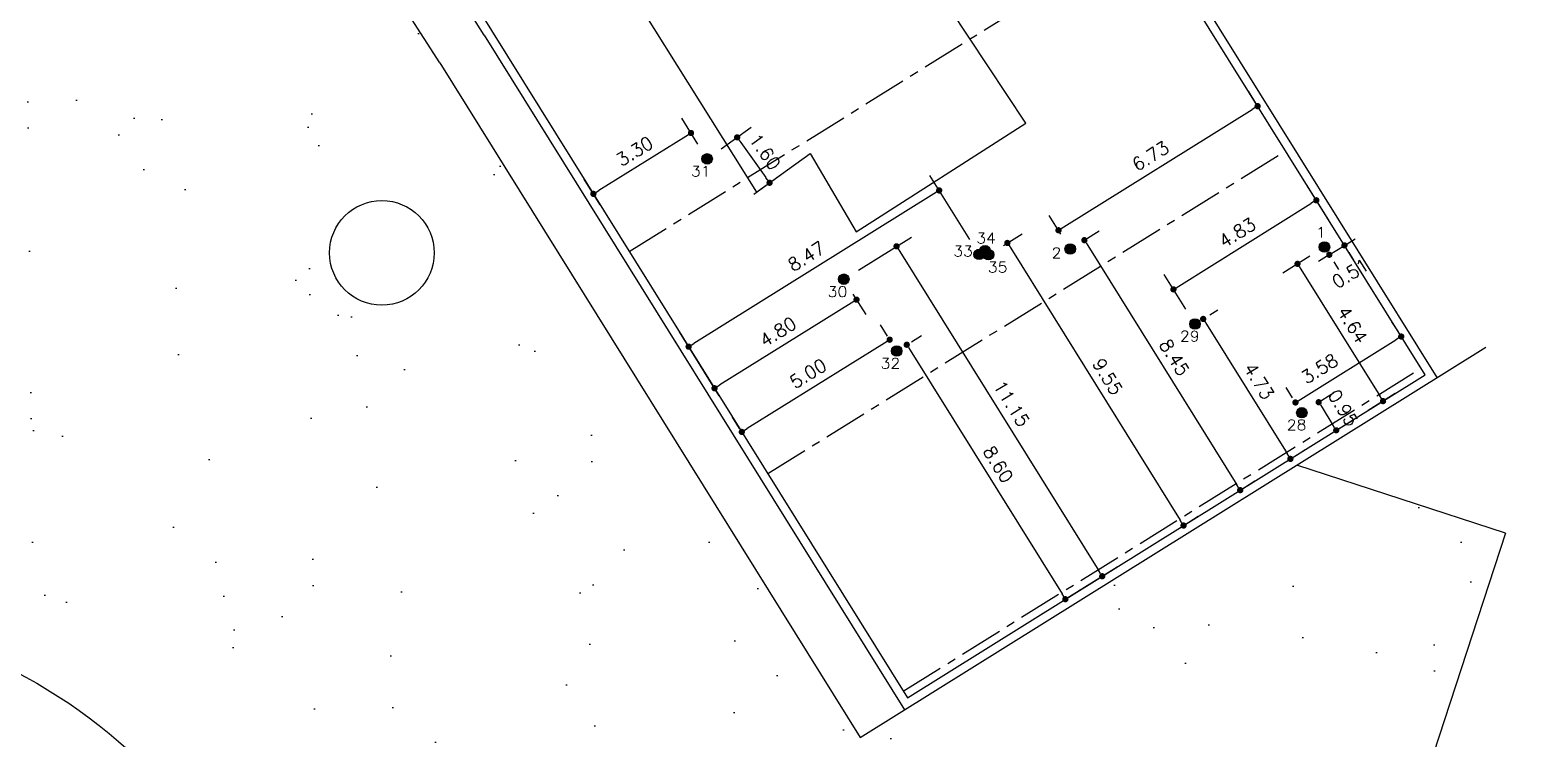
# Model space of a CAD drawing. Header units: metres. Extents: x 1796 to 2240, y -1398 to -687.
# Drawn here: x 2063.57 to 2106.57, y -1231.76 to -1211.46 of the extents above; entities that cross this region are included whole.
import ezdxf

# ---------------------------------------------------------------- set-up
doc = ezdxf.new("R2010")
doc.units = ezdxf.units.M
doc.header["$MEASUREMENT"] = 0
doc.linetypes.add('CENTER', pattern=[2, 1.25, -0.25, 0.25, -0.25])
doc.layers.get('0').update_dxf_attribs({"linetype": 'CONTINUOUS'})
doc.layers.get('Defpoints').update_dxf_attribs({"linetype": 'CONTINUOUS'})
for name, color, linetype in [('ARQUITETURA', 253, 'CONTINUOUS'), ('Cota', 10, 'CONTINUOUS'), ('MARCAÇÕES NA MANTA', 6, 'CONTINUOUS')]:
    doc.layers.add(name, color=color, linetype=linetype)
doc.styles.add('R60-250', font='romans.shx', dxfattribs={"height": 0.375})
doc.styles.add('S20', font='SIMPLEX.shx', dxfattribs={"width": 1.1, "height": 0.2})
doc.dimstyles.new('250', dxfattribs={"dimtxt": 0.375, "dimasz": 0.18, "dimexe": 0.5, "dimexo": 0.5, "dimgap": 0.225, "dimtad": 1, "dimzin": 1, "dimdsep": 46, "dimtxsty": 'R60-250', "dimblk1": 'DOT', "dimblk2": 'DOT', "dimsah": 1, "dimcen": 0, "dimclrd": 1, "dimclre": 1, "dimclrt": 30, "dimadec": 0, "dimazin": 0, "dimtfac": 1, "dimtmove": 2, "dimatfit": 3, "dimldrblk": 'DOT', "dimfxl": 1, "dimtolj": 1, "dimtzin": 0, "dimarcsym": 0})

# ---------------------------------------------------------------- blocks, each defined once
blk = doc.blocks.new('_DOT')
at = {"color": 0, "linetype": 'ByBlock'}
blk.add_line((-0.5, 0), (-1, 0), dxfattribs=at)
at = {"color": 0, "linetype": 'ByBlock', "const_width": 0.5}
blk.add_lwpolyline([(-0.25, 0, 1), (0.25, 0, 1)], format="xyb", close=True, dxfattribs=at)
blk = doc.blocks.new('*D991')
at = {"layer": 'Cota', "color": 1, "lineweight": -2, "transparency": 16777216}
for p, q in [((2100.841, -1217.904), (2101.274, -1217.635)), ((2101.426, -1217.539), (2101.579, -1217.444)), ((2100.688, -1218), (2100.535, -1218.095)), ((2100.966, -1218.106), (2101.105, -1218.329)), ((2101.399, -1217.836), (2101.538, -1218.059))]:
    blk.add_line(p, q, dxfattribs=at)
at = {"layer": 'Defpoints', "color": 0, "transparency": 16777216}
for p in [(2100.702, -1217.682), (2101.135, -1217.412), (2101.274, -1217.635)]:
    blk.add_point(p, dxfattribs=at)
at = {"layer": 'Cota', "color": 1, "lineweight": -2, "transparency": 16777216, "xscale": 0.18, "yscale": 0.18, "zscale": 0.18}
for p, rotation in [((2101.274, -1217.635), 211.9396266887167), ((2100.841, -1217.904), 31.93962668871673)]:
    blk.add_blockref('_DOT', p, dxfattribs=dict(at, rotation=rotation))
at = {"layer": 'Cota', "color": 30, "transparency": 16777216, "insert": (2101.445, -1218.437), "char_height": 0.375, "attachment_point": 5, "rotation": 31.9396, "style": 'R60-250'}
blk.add_mtext('\\A1;0.51', dxfattribs=at)
blk = doc.blocks.new('*D992')
at = {"layer": 'Cota', "color": 1, "lineweight": -2, "transparency": 16777216}
for p, q in [((2100.278, -1217.946), (2099.503, -1218.429)), ((2100.023, -1218.317), (2102.287, -1221.949)), ((2102.732, -1221.884), (2101.958, -1222.367))]:
    blk.add_line(p, q, dxfattribs=at)
at = {"layer": 'Defpoints', "color": 0, "transparency": 16777216}
for p in [(2100.702, -1217.682), (2103.157, -1221.619), (2102.382, -1222.102)]:
    blk.add_point(p, dxfattribs=at)
at = {"layer": 'Cota', "color": 1, "lineweight": -2, "transparency": 16777216, "xscale": 0.18, "yscale": 0.18, "zscale": 0.18}
for p, rotation in [((2099.928, -1218.165), 121.9396266889329), ((2102.382, -1222.102), 301.9396266889329)]:
    blk.add_blockref('_DOT', p, dxfattribs=dict(at, rotation=rotation))
at = {"layer": 'Cota', "color": 30, "transparency": 16777216, "insert": (2101.505, -1219.915), "char_height": 0.375, "attachment_point": 5, "rotation": 301.9396, "style": 'R60-250'}
blk.add_mtext('\\A1;4.64', dxfattribs=at)
blk = doc.blocks.new('*D993')
at = {"layer": 'Cota', "color": 1, "lineweight": -2, "transparency": 16777216}
for p, q in [((2098.855, -1213.754), (2098.52, -1213.217)), ((2093.226, -1217.107), (2098.632, -1213.737)), ((2093.144, -1217.315), (2092.809, -1216.778))]:
    blk.add_line(p, q, dxfattribs=at)
at = {"layer": 'Defpoints', "color": 0, "transparency": 16777216}
for p in [(2098.784, -1213.642), (2099.119, -1214.179), (2093.408, -1217.739)]:
    blk.add_point(p, dxfattribs=at)
at = {"layer": 'Cota', "color": 1, "lineweight": -2, "transparency": 16777216, "xscale": 0.18, "yscale": 0.18, "zscale": 0.18}
for p, rotation in [((2098.784, -1213.642), 31.93962668872481), ((2093.073, -1217.202), 211.9396266887248)]:
    blk.add_blockref('_DOT', p, dxfattribs=dict(at, rotation=rotation))
at = {"layer": 'Cota', "color": 30, "transparency": 16777216, "insert": (2095.711, -1215.072), "char_height": 0.375, "attachment_point": 5, "rotation": 31.9396, "style": 'R60-250'}
blk.add_mtext('\\A1;6.73', dxfattribs=at)
blk = doc.blocks.new('*D994')
at = {"layer": 'Cota', "color": 1, "lineweight": -2, "transparency": 16777216}
for p, q in [((2093.832, -1217.475), (2094.239, -1217.221)), ((2093.91, -1217.638), (2098.19, -1224.504)), ((2098.303, -1224.645), (2098.709, -1224.392))]:
    blk.add_line(p, q, dxfattribs=at)
at = {"layer": 'Defpoints', "color": 0, "transparency": 16777216}
for p in [(2093.408, -1217.739), (2097.878, -1224.91), (2098.285, -1224.656)]:
    blk.add_point(p, dxfattribs=at)
at = {"layer": 'Cota', "color": 1, "lineweight": -2, "transparency": 16777216, "xscale": 0.18, "yscale": 0.18, "zscale": 0.18}
for p, rotation in [((2093.815, -1217.486), 121.9396266889307), ((2098.285, -1224.656), 301.9396266889307)]:
    blk.add_blockref('_DOT', p, dxfattribs=dict(at, rotation=rotation))
at = {"layer": 'Cota', "color": 30, "transparency": 16777216, "insert": (2096.4, -1220.853), "char_height": 0.375, "attachment_point": 5, "rotation": 301.9396, "style": 'R60-250'}
blk.add_mtext('\\A1;8.45', dxfattribs=at)
blk = doc.blocks.new('*D1093')
at = {"layer": 'Cota', "color": 1, "lineweight": -2, "transparency": 16777216}
for p, q in [((2100.478, -1222.17), (2100.961, -1221.869)), ((2100.632, -1222.286), (2100.944, -1222.787)), ((2100.98, -1222.976), (2101.463, -1222.675))]:
    blk.add_line(p, q, dxfattribs=at)
at = {"layer": 'Defpoints', "color": 0, "transparency": 16777216}
for p in [(2100.053, -1222.435), (2100.556, -1223.241), (2101.039, -1222.939)]:
    blk.add_point(p, dxfattribs=at)
at = {"layer": 'Cota', "color": 1, "lineweight": -2, "transparency": 16777216, "xscale": 0.18, "yscale": 0.18, "zscale": 0.18}
for p, rotation in [((2100.536, -1222.133), 121.9396266889386), ((2101.039, -1222.939), 301.9396266889386)]:
    blk.add_blockref('_DOT', p, dxfattribs=dict(at, rotation=rotation))
at = {"layer": 'Cota', "color": 30, "transparency": 16777216, "insert": (2101.239, -1222.299), "char_height": 0.375, "attachment_point": 5, "rotation": 301.9396, "style": 'R60-250'}
blk.add_mtext('\\A1;0.95', dxfattribs=at)
blk = doc.blocks.new('*D1094')
at = {"layer": 'Cota', "color": 1, "lineweight": -2, "transparency": 16777216}
for p, q in [((2102.822, -1220.119), (2102.639, -1219.825)), ((2100.023, -1222.046), (2102.751, -1220.345)), ((2099.789, -1222.01), (2099.606, -1221.716))]:
    blk.add_line(p, q, dxfattribs=at)
at = {"layer": 'Defpoints', "color": 0, "transparency": 16777216}
for p in [(2102.904, -1220.25), (2103.087, -1220.543), (2100.053, -1222.435)]:
    blk.add_point(p, dxfattribs=at)
at = {"layer": 'Cota', "color": 1, "lineweight": -2, "transparency": 16777216, "xscale": 0.18, "yscale": 0.18, "zscale": 0.18}
for p, rotation in [((2102.904, -1220.25), 31.93962668872471), ((2099.87, -1222.141), 211.9396266887247)]:
    blk.add_blockref('_DOT', p, dxfattribs=dict(at, rotation=rotation))
at = {"layer": 'Cota', "color": 30, "transparency": 16777216, "insert": (2100.562, -1221.173), "char_height": 0.375, "attachment_point": 5, "rotation": 31.9396, "style": 'R60-250'}
blk.add_mtext('\\A1;3.58', dxfattribs=at)
blk = doc.blocks.new('*D1095')
at = {"layer": 'Cota', "color": 1, "lineweight": -2, "transparency": 16777216}
for p, q in [((2100.823, -1216.911), (2100.203, -1215.918)), ((2096.522, -1218.802), (2100.315, -1216.437)), ((2096.724, -1219.466), (2096.105, -1218.473))]:
    blk.add_line(p, q, dxfattribs=at)
at = {"layer": 'Defpoints', "color": 0, "transparency": 16777216}
for p in [(2100.468, -1216.342), (2101.087, -1217.336), (2096.988, -1219.891)]:
    blk.add_point(p, dxfattribs=at)
at = {"layer": 'Cota', "color": 1, "lineweight": -2, "transparency": 16777216, "xscale": 0.18, "yscale": 0.18, "zscale": 0.18}
for p, rotation in [((2100.468, -1216.342), 31.93962668872476), ((2096.369, -1218.897), 211.9396266887248)]:
    blk.add_blockref('_DOT', p, dxfattribs=dict(at, rotation=rotation))
at = {"layer": 'Cota', "color": 30, "transparency": 16777216, "insert": (2098.2, -1217.269), "char_height": 0.375, "attachment_point": 5, "rotation": 31.9396, "style": 'R60-250'}
blk.add_mtext('\\A1;4.83', dxfattribs=at)
blk = doc.blocks.new('*D1096')
at = {"layer": 'Cota', "color": 1, "lineweight": -2, "transparency": 16777216}
for p, q in [((2097.413, -1219.626), (2097.647, -1219.48)), ((2097.318, -1219.897), (2099.63, -1223.606)), ((2099.915, -1223.64), (2100.149, -1223.494))]:
    blk.add_line(p, q, dxfattribs=at)
at = {"layer": 'Defpoints', "color": 0, "transparency": 16777216}
for p in [(2096.988, -1219.891), (2099.491, -1223.905), (2099.725, -1223.759)]:
    blk.add_point(p, dxfattribs=at)
at = {"layer": 'Cota', "color": 1, "lineweight": -2, "transparency": 16777216, "xscale": 0.18, "yscale": 0.18, "zscale": 0.18}
for p, rotation in [((2097.223, -1219.745), 121.9396266889351), ((2099.725, -1223.759), 301.939626688935)]:
    blk.add_blockref('_DOT', p, dxfattribs=dict(at, rotation=rotation))
at = {"layer": 'Cota', "color": 30, "transparency": 16777216, "insert": (2098.824, -1221.533), "char_height": 0.375, "attachment_point": 5, "rotation": 301.9396, "style": 'R60-250'}
blk.add_mtext('\\A1;4.73', dxfattribs=at)
blk = doc.blocks.new('*D1097')
at = {"layer": 'Cota', "color": 1, "lineweight": -2, "transparency": 16777216}
for p, q in [((2088.168, -1220.24), (2087.966, -1219.916)), ((2088.078, -1220.436), (2084.14, -1222.891)), ((2083.925, -1222.885), (2083.723, -1222.562))]:
    blk.add_line(p, q, dxfattribs=at)
at = {"layer": 'Defpoints', "color": 0, "transparency": 16777216}
for p in [(2088.432, -1220.664), (2083.988, -1222.986), (2084.189, -1223.309)]:
    blk.add_point(p, dxfattribs=at)
at = {"layer": 'Cota', "color": 1, "lineweight": -2, "transparency": 16777216, "xscale": 0.18, "yscale": 0.18, "zscale": 0.18}
for p, rotation in [((2088.231, -1220.341), 31.9396266889041), ((2083.988, -1222.986), 211.9396266889041)]:
    blk.add_blockref('_DOT', p, dxfattribs=dict(at, rotation=rotation))
at = {"layer": 'Cota', "color": 30, "transparency": 16777216, "insert": (2085.891, -1221.313), "char_height": 0.375, "attachment_point": 5, "rotation": 31.9396, "style": 'R60-250'}
blk.add_mtext('\\A1;5.00', dxfattribs=at)
blk = doc.blocks.new('*D1098')
at = {"layer": 'Cota', "color": 1, "lineweight": -2, "transparency": 16777216}
for p, q in [((2088.857, -1220.4), (2089.144, -1220.22)), ((2088.815, -1220.638), (2093.174, -1227.63)), ((2093.406, -1227.698), (2093.694, -1227.518))]:
    blk.add_line(p, q, dxfattribs=at)
at = {"layer": 'Defpoints', "color": 0, "transparency": 16777216}
for p in [(2088.432, -1220.664), (2092.982, -1227.962), (2093.27, -1227.783)]:
    blk.add_point(p, dxfattribs=at)
at = {"layer": 'Cota', "color": 1, "lineweight": -2, "transparency": 16777216, "xscale": 0.18, "yscale": 0.18, "zscale": 0.18}
for p, rotation in [((2088.72, -1220.485), 121.9396266889333), ((2093.27, -1227.783), 301.9396266889333)]:
    blk.add_blockref('_DOT', p, dxfattribs=dict(at, rotation=rotation))
at = {"layer": 'Cota', "color": 30, "transparency": 16777216, "insert": (2091.345, -1223.916), "char_height": 0.375, "attachment_point": 5, "rotation": 301.9396, "style": 'R60-250'}
blk.add_mtext('\\A1;8.60', dxfattribs=at)
blk = doc.blocks.new('*D1099')
at = {"layer": 'Cota', "color": 1, "lineweight": -2, "transparency": 16777216}
for p, q in [((2087.338, -1218.342), (2088.853, -1217.397)), ((2088.524, -1217.815), (2094.232, -1226.971)), ((2093.237, -1227.804), (2094.751, -1226.859))]:
    blk.add_line(p, q, dxfattribs=at)
at = {"layer": 'Defpoints', "color": 0, "transparency": 16777216}
for p in [(2086.914, -1218.606), (2094.327, -1227.124), (2092.812, -1228.068)]:
    blk.add_point(p, dxfattribs=at)
at = {"layer": 'Cota', "color": 1, "lineweight": -2, "transparency": 16777216, "xscale": 0.18, "yscale": 0.18, "zscale": 0.18}
for p, rotation in [((2088.428, -1217.662), 121.9396266889341), ((2094.327, -1227.124), 301.939626688934)]:
    blk.add_blockref('_DOT', p, dxfattribs=dict(at, rotation=rotation))
at = {"layer": 'Cota', "color": 30, "transparency": 16777216, "insert": (2091.728, -1222.175), "char_height": 0.375, "attachment_point": 5, "rotation": 301.9396, "style": 'R60-250'}
blk.add_mtext('\\A1;11.15', dxfattribs=at)
blk = doc.blocks.new('*D1100')
at = {"layer": 'Cota', "color": 1, "lineweight": -2, "transparency": 16777216}
for p, q in [((2091.492, -1217.637), (2092.031, -1217.301)), ((2091.702, -1217.719), (2096.564, -1225.517)), ((2096.545, -1225.741), (2097.083, -1225.405))]:
    blk.add_line(p, q, dxfattribs=at)
at = {"layer": 'Defpoints', "color": 0, "transparency": 16777216}
for p in [(2091.068, -1217.902), (2096.659, -1225.67), (2096.12, -1226.006)]:
    blk.add_point(p, dxfattribs=at)
at = {"layer": 'Cota', "color": 1, "lineweight": -2, "transparency": 16777216, "xscale": 0.18, "yscale": 0.18, "zscale": 0.18}
for p, rotation in [((2091.607, -1217.566), 121.9396266889331), ((2096.659, -1225.67), 301.9396266889331)]:
    blk.add_blockref('_DOT', p, dxfattribs=dict(at, rotation=rotation))
at = {"layer": 'Cota', "color": 30, "transparency": 16777216, "insert": (2094.483, -1221.4), "char_height": 0.375, "attachment_point": 5, "rotation": 301.9396, "style": 'R60-250'}
blk.add_mtext('\\A1;9.55', dxfattribs=at)
blk = doc.blocks.new('*D1101')
at = {"layer": 'Cota', "color": 1, "lineweight": -2, "transparency": 16777216}
for p, q in [((2087.127, -1219.288), (2083.359, -1221.637)), ((2087.178, -1219.03), (2087.544, -1219.617)), ((2083.105, -1221.57), (2083.471, -1222.157))]:
    blk.add_line(p, q, dxfattribs=at)
at = {"layer": 'Defpoints', "color": 0, "transparency": 16777216}
for p in [(2086.914, -1218.606), (2082.84, -1221.145), (2083.206, -1221.733)]:
    blk.add_point(p, dxfattribs=at)
at = {"layer": 'Cota', "color": 1, "lineweight": -2, "transparency": 16777216, "xscale": 0.18, "yscale": 0.18, "zscale": 0.18}
for p, rotation in [((2087.28, -1219.193), 31.93962668890666), ((2083.206, -1221.733), 211.9396266889067)]:
    blk.add_blockref('_DOT', p, dxfattribs=dict(at, rotation=rotation))
at = {"layer": 'Cota', "color": 30, "transparency": 16777216, "insert": (2085.025, -1220.113), "char_height": 0.375, "attachment_point": 5, "rotation": 31.9396, "style": 'R60-250'}
blk.add_mtext('\\A1;4.80', dxfattribs=at)
blk = doc.blocks.new('*D1102')
at = {"layer": 'Cota', "color": 1, "lineweight": -2, "transparency": 16777216}
for p, q in [((2090.531, -1217.471), (2089.387, -1215.636)), ((2089.498, -1216.155), (2082.616, -1220.446)), ((2083.343, -1221.952), (2082.199, -1220.117))]:
    blk.add_line(p, q, dxfattribs=at)
at = {"layer": 'Defpoints', "color": 0, "transparency": 16777216}
for p in [(2090.795, -1217.895), (2082.463, -1220.541), (2083.607, -1222.376)]:
    blk.add_point(p, dxfattribs=at)
at = {"layer": 'Cota', "color": 1, "lineweight": -2, "transparency": 16777216, "xscale": 0.18, "yscale": 0.18, "zscale": 0.18}
for p, rotation in [((2089.651, -1216.06), 31.93962668890657), ((2082.463, -1220.541), 211.9396266889066)]:
    blk.add_blockref('_DOT', p, dxfattribs=dict(at, rotation=rotation))
at = {"layer": 'Cota', "color": 30, "transparency": 16777216, "insert": (2085.839, -1217.95), "char_height": 0.375, "attachment_point": 5, "rotation": 31.9396, "style": 'R60-250'}
blk.add_mtext('\\A1;8.47', dxfattribs=at)
blk = doc.blocks.new('*D1103')
at = {"layer": 'Cota', "color": 1, "lineweight": -2, "transparency": 16777216}
for p, q in [((2083.4, -1214.863), (2084.262, -1214.247)), ((2083.96, -1214.684), (2084.681, -1215.693)), ((2084.331, -1216.165), (2085.193, -1215.549))]:
    blk.add_line(p, q, dxfattribs=at)
at = {"layer": 'Defpoints', "color": 0, "transparency": 16777216}
for p in [(2082.994, -1215.154), (2084.786, -1215.84), (2083.924, -1216.455)]:
    blk.add_point(p, dxfattribs=at)
at = {"layer": 'Cota', "color": 1, "lineweight": -2, "transparency": 16777216, "xscale": 0.18, "yscale": 0.18, "zscale": 0.18}
for p, rotation in [((2083.856, -1214.538), 125.5459442690496), ((2084.786, -1215.84), 305.5459442690495)]:
    blk.add_blockref('_DOT', p, dxfattribs=dict(at, rotation=rotation))
at = {"layer": 'Cota', "color": 30, "transparency": 16777216, "insert": (2084.656, -1214.949), "char_height": 0.375, "attachment_point": 5, "rotation": 305.5459, "style": 'R60-250'}
blk.add_mtext('\\A1;1.60', dxfattribs=at)
blk = doc.blocks.new('*D1104')
at = {"layer": 'Cota', "color": 1, "lineweight": -2, "transparency": 16777216}
for p, q in [((2082.729, -1214.729), (2082.268, -1213.989)), ((2082.379, -1214.508), (2079.884, -1216.064)), ((2079.929, -1216.475), (2079.467, -1215.735))]:
    blk.add_line(p, q, dxfattribs=at)
at = {"layer": 'Defpoints', "color": 0, "transparency": 16777216}
for p in [(2082.994, -1215.154), (2079.732, -1216.159), (2080.193, -1216.899)]:
    blk.add_point(p, dxfattribs=at)
at = {"layer": 'Cota', "color": 1, "lineweight": -2, "transparency": 16777216, "xscale": 0.18, "yscale": 0.18, "zscale": 0.18}
for p, rotation in [((2082.532, -1214.413), 31.93962668890578), ((2079.732, -1216.159), 211.9396266889058)]:
    blk.add_blockref('_DOT', p, dxfattribs=dict(at, rotation=rotation))
at = {"layer": 'Cota', "color": 30, "transparency": 16777216, "insert": (2080.914, -1214.936), "char_height": 0.375, "attachment_point": 5, "rotation": 31.9396, "style": 'R60-250'}
blk.add_mtext('\\A1;3.30', dxfattribs=at)

msp = doc.modelspace()

# ---------------------------------------------------------------- hatches: boundary and pattern name
at = {"layer": 'ARQUITETURA'}
h = msp.add_hatch(dxfattribs=at)
h.set_pattern_fill('AR-SAND', color=116, scale=3, angle=-46.877, style=0)
h.set_pattern_definition([(350.62296, (1466.5355, -762.2295), (4.089919, 4.08927), [0, -4.56, 0, -5.1, 0, -4.875]), (320.623, (1466.5355, -762.2295), (9.808834, 1.91215), [0, -2.46, 0, -4.11, 0, -1.575]), (280.62296, (1464.013, -759.536), (6.39856, -6.807323), [0, -1.5, 0, -5.4, 0, -7.05]), (270.623, (1464.013, -759.536), (8.08648, -4.78256), [0, -0.75, 0, -3.54, 0, -4.05])])
edge = h.paths.add_edge_path(flags=16)
edge.add_arc((2066.287, -1207.214), 1.5, 0, 360)
edge = h.paths.add_edge_path(flags=16)
edge.add_arc((2057.599, -1198.564), 1.5, 0, 360)
edge = h.paths.add_edge_path(flags=16)
edge.add_arc((2073.665, -1217.85), 1.5, 0, 360)
edge = h.paths.add_edge_path()
edge.add_line((2077.352, -1309.792), (2085.445, -1302.211))
edge.add_line((2085.445, -1302.211), (2073.239, -1273.427))
edge.add_line((2073.239, -1273.427), (2067.011, -1271.396))
edge.add_line((2067.011, -1271.396), (2078.13, -1237.298))
edge.add_line((2078.13, -1237.298), (2099.861, -1244.384))
edge.add_line((2099.861, -1244.384), (2105.891, -1225.893))
edge.add_line((2105.891, -1225.893), (2099.905, -1223.941))
edge.add_line((2099.905, -1223.941), (2088.659, -1230.952))
edge.add_line((2088.659, -1230.952), (2087.386, -1231.745))
edge.add_line((2087.386, -1231.745), (2081.302, -1221.986))
edge.add_line((2081.302, -1221.986), (2075.324, -1212.397))
edge.add_arc((2015.073, -1249.958), 71, 31.93963, 58.40362)
edge.add_line((2052.273, -1189.483), (2051.642, -1190.504))
edge.add_line((2051.642, -1190.504), (2053.79, -1191.88))
edge.add_line((2053.79, -1191.88), (2048.269, -1200.819))
edge.add_line((2048.269, -1200.819), (2046.144, -1199.883))
edge.add_line((2046.144, -1199.883), (2045.083, -1201.601))
edge.add_line((2045.083, -1201.601), (2040.549, -1199.602))
edge.add_line((2040.549, -1199.602), (2026.147, -1232.207))
edge.add_line((2026.147, -1232.207), (2038.654, -1250.543))
edge.add_line((2038.654, -1250.543), (2041.807, -1254.475))
edge.add_line((2041.807, -1254.475), (2044.458, -1252.416))
edge.add_arc((2056.298, -1243.206), 15, -76.2429, 217.8803, ccw=False)
edge.add_line((2059.865, -1257.775), (2060.07, -1259.076))
edge.add_line((2060.07, -1259.076), (2062.972, -1258.62))
edge.add_line((2062.972, -1258.62), (2063.461, -1261.731))
edge.add_line((2063.461, -1261.731), (2056.398, -1262.842))
edge.add_line((2056.398, -1262.842), (2055.909, -1259.731))
edge.add_line((2055.909, -1259.731), (2057.581, -1259.468))
edge.add_line((2057.581, -1259.468), (2057.377, -1258.167))
edge.add_arc((2056.298, -1243.206), 15, 229.7345, 274.1253, ccw=False)
edge.add_line((2046.603, -1254.651), (2042.748, -1259.156))
edge.add_line((2042.748, -1259.156), (2047.014, -1260.547))
edge.add_line((2047.014, -1260.547), (2045.299, -1265.809))
edge.add_line((2045.299, -1265.809), (2040.345, -1264.193))
edge.add_line((2040.345, -1264.193), (2039.012, -1268.282))
edge.add_line((2039.012, -1268.282), (2061.183, -1275.512))
edge.add_line((2061.183, -1275.512), (2054.053, -1297.379))
edge.add_line((2054.053, -1297.379), (2078.772, -1305.439))
edge.add_line((2078.772, -1305.439), (2077.352, -1309.792))
at = {"layer": 'MARCAÇÕES NA MANTA'}
h = msp.add_hatch(color=4, dxfattribs=at)
h.dxf.hatch_style = 1
h.paths.add_polyline_path([(2083.144, -1215.154, 1), (2082.844, -1215.154, 1)])
h = msp.add_hatch(color=4, dxfattribs=at)
h.dxf.hatch_style = 1
h.paths.add_polyline_path([(2091.115, -1217.789, 1), (2090.815, -1217.789, 1)])
h = msp.add_hatch(color=4, dxfattribs=at)
h.dxf.hatch_style = 1
h.paths.add_polyline_path([(2093.558, -1217.739, 1), (2093.258, -1217.739, 1)])
h = msp.add_hatch(color=4, dxfattribs=at)
h.dxf.hatch_style = 1
h.paths.add_polyline_path([(2100.852, -1217.682, 1), (2100.552, -1217.682, 1)])
h = msp.add_hatch(color=4, dxfattribs=at)
h.dxf.hatch_style = 1
h.paths.add_polyline_path([(2090.945, -1217.895, 1), (2090.645, -1217.895, 1)])
h = msp.add_hatch(color=4, dxfattribs=at)
h.dxf.hatch_style = 1
h.paths.add_polyline_path([(2091.218, -1217.902, 1), (2090.918, -1217.902, 1)])
h = msp.add_hatch(color=4, dxfattribs=at)
h.dxf.hatch_style = 1
h.paths.add_polyline_path([(2087.064, -1218.606, 1), (2086.764, -1218.606, 1)])
h = msp.add_hatch(color=4, dxfattribs=at)
h.dxf.hatch_style = 1
h.paths.add_polyline_path([(2097.138, -1219.891, 1), (2096.838, -1219.891, 1)])
h = msp.add_hatch(color=4, dxfattribs=at)
h.dxf.hatch_style = 1
h.paths.add_polyline_path([(2088.582, -1220.664, 1), (2088.282, -1220.664, 1)])
h = msp.add_hatch(color=4, dxfattribs=at)
h.dxf.hatch_style = 1
h.paths.add_polyline_path([(2100.203, -1222.435, 1), (2099.903, -1222.435, 1)])

# ---------------------------------------------------------------- linework, layer by layer
at = {"layer": 'ARQUITETURA'}
for p, q in [((2103.59, -1221.349), (2091.66, -1202.213)), ((2103.934, -1221.429), (2091.872, -1202.081)), ((2076.597, -1211.604), (2088.659, -1230.952)), ((2076.809, -1211.471), (2088.739, -1230.607)), ((2075.324, -1212.397), (2087.386, -1231.745)), ((2087.386, -1231.745), (2105.334, -1220.556)), ((2088.739, -1230.607), (2103.59, -1221.349)), ((2105.891, -1225.893), (2099.905, -1223.941)), ((2105.891, -1225.893), (2092.448, -1267.116))]:
    msp.add_line(p, q, dxfattribs=at)
at = {"layer": 'ARQUITETURA', "color": 18, "linetype": 'CENTER', "true_color": 0x000000}
for p, q in [((2080.76, -1217.809), (2095.611, -1208.551)), ((2084.733, -1224.182), (2099.584, -1214.924)), ((2088.622, -1230.419), (2103.472, -1221.161))]:
    msp.add_line(p, q, dxfattribs=at)
at = {"layer": 'ARQUITETURA'}
msp.add_lwpolyline([(2006.496, -1174.337), (2028.464, -1178.451, -0.210066), (2076.809, -1211.471)], format="xyb", dxfattribs=at)
msp.add_lwpolyline([(2079.183, -1207.759), (2084.412, -1216.106), (2085.953, -1215.005), (2087.269, -1217.248), (2092.139, -1214.135), (2089.408, -1210.007), (2091.024, -1209.007), (2088.306, -1204.338), (2084.983, -1206.379), (2082.172, -1202.415), (2080.869, -1203.254), (2082.512, -1205.728)], close=True, dxfattribs=at)
for centre, radius in [((2073.665, -1217.85), 1.5), ((2056.298, -1243.206), 15)]:
    msp.add_circle(centre, radius, dxfattribs=at)
for centre, radius, start, end in [((2015.073, -1249.958), 72.5, 31.93963, 79.39324), ((2015.073, -1249.958), 71, 31.93963, 74.22149), ((13583.706, -4824.427, 0), 12022.565, 162.5273114, 162.7707344)]:
    msp.add_arc(centre, radius, start, end, dxfattribs=at)
at = {"layer": 'MARCAÇÕES NA MANTA', "color": 5}
for centre in [(2082.994, -1215.154), (2090.965, -1217.789), (2093.408, -1217.739), (2100.702, -1217.682), (2090.795, -1217.895), (2091.068, -1217.902), (2086.914, -1218.606), (2096.988, -1219.891), (2088.432, -1220.664), (2100.053, -1222.435)]:
    msp.add_circle(centre, 0.15, dxfattribs=at)

# ---------------------------------------------------------------- texts
at = {"layer": 'MARCAÇÕES NA MANTA', "style": 'S20', "width": 1.1}
for s, p in [('31', (2082.53, -1215.659)), ('34', (2090.713, -1217.578)), ('1', (2100.459, -1217.414)), ('33', (2090.053, -1217.951)), ('2', (2092.875, -1218.001)), ('35', (2091.045, -1218.41)), ('30 ', (2086.45, -1219.112)), ('29', (2096.554, -1220.39)), ('32 ', (2087.968, -1221.17)), ('28', (2099.619, -1222.934))]:
    msp.add_text(s, height=0.3, dxfattribs=at).set_placement(p)

# ---------------------------------------------------------------- dimensions: what is measured, and where the dimension line sits
at = {"layer": 'Cota'}
for p1, p2, distance, picture, middle in [((2093.408, -1217.739), (2099.119, -1214.179), 0.633, '*D993', (2095.711, -1215.072)), ((2082.994, -1215.154), (2080.193, -1216.899), -0.873, '*D1104', (2080.914, -1214.936)), ((2082.994, -1215.154), (2083.924, -1216.455), 1.059, '*D1103', (2084.656, -1214.949)), ((2090.795, -1217.895), (2083.607, -1222.376), -2.162, '*D1102', (2085.839, -1217.95)), ((2096.988, -1219.891), (2101.087, -1217.336), 1.171, '*D1095', (2098.2, -1217.269)), ((2093.408, -1217.739), (2097.878, -1224.91), 0.479, '*D994', (2096.4, -1220.853)), ((2086.914, -1218.606), (2092.812, -1228.068), 1.785, '*D1099', (2091.728, -1222.175)), ((2091.068, -1217.902), (2096.12, -1226.006), 0.635, '*D1100', (2094.483, -1221.4)), ((2100.702, -1217.682), (2103.157, -1221.619), -0.913, '*D992', (2101.505, -1219.915)), ((2086.914, -1218.606), (2082.84, -1221.145), 0.692, '*D1101', (2085.025, -1220.113)), ((2096.988, -1219.891), (2099.491, -1223.905), 0.276, '*D1096', (2098.824, -1221.533)), ((2088.432, -1220.664), (2084.189, -1223.309), -0.381, '*D1097', (2085.891, -1221.313)), ((2088.432, -1220.664), (2092.982, -1227.962), 0.339, '*D1098', (2091.345, -1223.916))]:
    dim = msp.add_aligned_dim(p1=p1, p2=p2, distance=distance, dimstyle='250', dxfattribs=at)
    dim.commit()
    dim.dimension.update_dxf_attribs({"geometry": picture, "text_midpoint": middle})
for base, p1, p2, angle, picture, middle in [((2101.274, -1217.635), (2100.702, -1217.682), (2101.135, -1217.412), 31.9396, '*D991', (2101.445, -1218.437)), ((2102.903842, -1220.249527), (2100.053211, -1222.434559), (2103.086977, -1220.543293), 31.939627, '*D1094', (2100.562286, -1221.173235)), ((2101.039, -1222.939), (2100.053, -1222.435), (2100.556, -1223.241), 301.9396, '*D1093', (2101.239, -1222.299))]:
    dim = msp.add_linear_dim(base=base, p1=p1, p2=p2, angle=angle, dimstyle='250', dxfattribs=at)
    dim.commit()
    dim.dimension.update_dxf_attribs({"geometry": picture, "text_midpoint": middle, "dimtype": 161})

doc.saveas('drawing.dxf')
